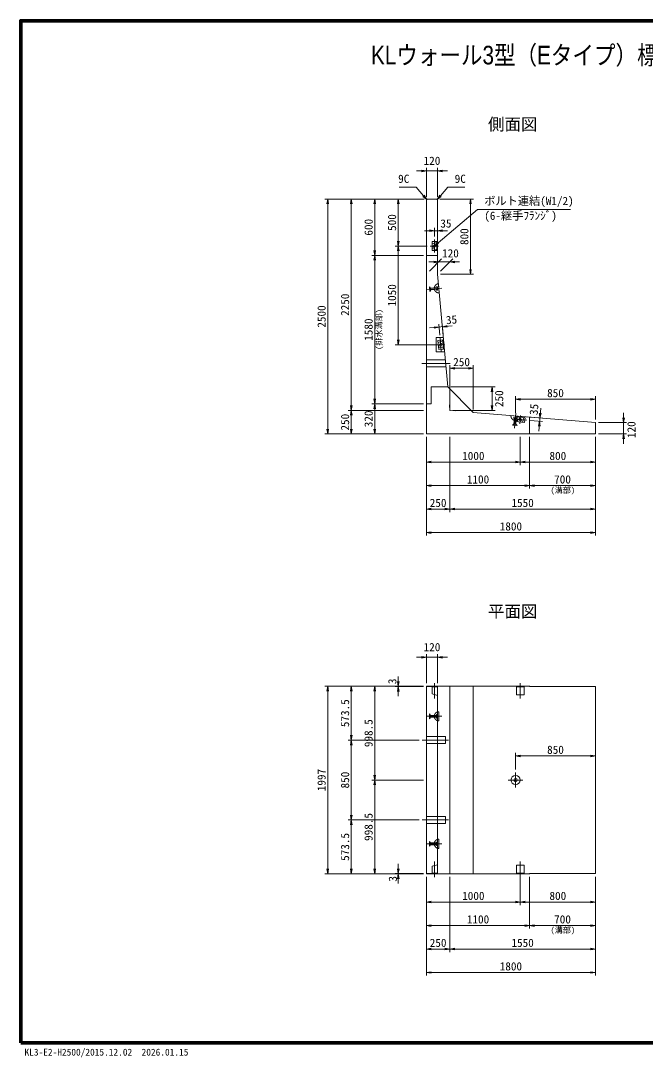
# Model space of a CAD drawing. Units: millimetres at full size, sheet at 1:40. Extents: x 124888 to 140688, y 10657 to 21690.
# Drawn here: x 124888 to 131538, y 10657 to 21690 of the extents above; entities that cross this region are included whole.
import ezdxf
from ezdxf.enums import TextEntityAlignment as Align

# ---------------------------------------------------------------- set-up
doc = ezdxf.new("R2010")
doc.units = ezdxf.units.MM
doc.header["$LTSCALE"] = 40
doc.linetypes.add('CHAIN', pattern=[18.5, 12, -1.5, 3.5, -1.5])
doc.linetypes.add('DASHED', pattern=[7.5, 6, -1.5])
for name, color, linetype, lineweight in [('01図枠', 1, 'Continuous', 70), ('中心', 6, 'CHAIN', 9), ('外形線', 7, 'Continuous', 13), ('寸法', 2, 'Continuous', 9), ('細線', 4, 'Continuous', 9), ('連結部', 4, 'Continuous', 13)]:
    doc.layers.add(name, color=color, linetype=linetype, lineweight=lineweight)
doc.layers.add('文字', color=7, linetype='Continuous')
doc.styles.add('ＭＳ ゴシック', font='')
doc.styles.add('ＭＳ Ｐゴシック', font='')
doc.styles.get('ＭＳ ゴシック').set_extended_font_data('MS Gothic')
doc.styles.get('ＭＳ Ｐゴシック').set_extended_font_data('MS PGothic')

# ---------------------------------------------------------------- blocks, each defined once
blk = doc.blocks.new('open_arrow')
at = {"color": 0, "linetype": 'Continuous', "lineweight": -2}
blk.add_lwpolyline([(7.5, 1.25), (0, 0), (7.5, -1.25)], dxfattribs=at)

msp = doc.modelspace()

# ---------------------------------------------------------------- linework, layer by layer
at = {"layer": '01図枠'}
msp.add_lwpolyline([(124887.54, 10809.99), (140687.54, 10809.99), (140687.54, 21689.99), (124887.54, 21689.99)], close=True, dxfattribs=at)
at = {"layer": '中心'}
for p, q in [((129292.06, 19223.25), (129292.06, 19360.25)), ((129247.06, 19291.75), (129337.06, 19291.75)), ((129370.39, 18844.43), (129211.03, 18830.14)), ((129314.34, 18237.73), (129403.98, 18245.77)), ((129365.28, 18173.52), (129353.05, 18309.98)), ((129462.04, 18041.75), (129157.06, 18041.75)), ((130275.32, 17438), (130138.8, 17449.45)), ((130159.57, 17512.93), (130146.2, 17353.49)), ((130203.3, 17398.88), (130210.82, 17488.57)), ((129292.06, 14474.79), (129292.06, 14639.79)), ((130207.06, 14474.79), (130207.06, 14639.79)), ((129370.51, 14285.79), (129210.51, 14285.79)), ((129162.06, 14032.29), (129442.06, 14032.29)), ((130157.06, 13686.29), (130157.06, 13528.29)), ((130236.06, 13607.29), (130078.06, 13607.29)), ((129162.06, 13182.29), (129442.06, 13182.29)), ((129370.51, 12928.79), (129210.51, 12928.79)), ((129292.06, 12739.79), (129292.06, 12574.79)), ((130207.06, 12739.79), (130207.06, 12574.79))]:
    msp.add_line(p, q, dxfattribs=at)
at = {"layer": '外形線'}
for p, q in [((129216.06, 19791.75), (129207.06, 19782.75)), ((129207.06, 19782.75), (129207.06, 17291.75)), ((129318.06, 19791.75), (129327.06, 19782.75)), ((129327.06, 19782.75), (129327.06, 18991.75)), ((129327.06, 18991.75), (129434.65, 17791.75)), ((129434.65, 17791.75), (129707.06, 17520.78)), ((129451.7, 17601.53), (129457.06, 17541.75)), ((129457.06, 17541.75), (129516.87, 17536.73)), ((129707.06, 17520.78), (131007.06, 17411.75)), ((131007.06, 17291.75), (131007.06, 17411.75)), ((129207.06, 17291.75), (131007.06, 17291.75)), ((129207.06, 14605.79), (130307.06, 14605.79)), ((129207.06, 14605.79), (129207.06, 12608.79)), ((129327.06, 14605.79), (129327.06, 12608.79)), ((130310.06, 14602.79), (130307.06, 14605.79)), ((130310.06, 14602.79), (131007.06, 14602.79)), ((131007.06, 12611.79), (131007.06, 14602.79)), ((129207.06, 12608.79), (130307.06, 12608.79)), ((130307.06, 12608.79), (130310.06, 12611.79)), ((130310.06, 12611.79), (131007.06, 12611.79))]:
    msp.add_line(p, q, dxfattribs=at)
at = {"layer": '寸法'}
for p, q in [((129103.06, 20091.75), (129431.06, 20091.75)), ((129207.06, 19814.75), (129207.06, 20123.75)), ((129327.06, 19814.75), (129327.06, 20123.75)), ((129184.06, 19791.75), (128125.06, 19791.75)), ((128157.06, 17291.75), (128157.06, 19791.75)), ((129184.06, 19791.75), (128375.06, 19791.75)), ((128407.06, 17541.75), (128407.06, 19791.75)), ((129184.06, 19791.75), (128625.06, 19791.75)), ((128657.06, 19791.75), (128657.06, 19191.75)), ((129184.06, 19791.75), (128875.06, 19791.75)), ((128907.06, 19791.75), (128907.06, 19291.75)), ((129350.06, 19791.75), (129709.06, 19791.75)), ((129677.06, 18991.75), (129677.06, 19791.75)), ((129431.06, 19453.95), (129188.06, 19453.95)), ((129292.06, 19392.25), (129292.06, 19485.95)), ((129327.06, 19323.75), (129327.06, 19485.95)), ((129215.06, 19291.75), (128875.06, 19291.75)), ((129215.06, 19291.75), (128875.06, 19291.75)), ((128907.06, 19291.75), (128907.06, 18241.75)), ((129175.06, 19191.75), (128625.06, 19191.75)), ((129175.06, 19191.75), (128625.06, 19191.75)), ((128657.06, 19191.75), (128657.06, 17611.75)), ((129561.18, 19121.87), (129233.18, 19121.87)), ((129239.06, 19023.75), (129369.18, 19153.87)), ((129359.06, 19023.75), (129489.18, 19153.87)), ((129359.06, 18991.75), (129709.06, 18991.75)), ((129480.78, 18441.88), (129238.75, 18420.18)), ((129350.19, 18341.85), (129339.48, 18461.34)), ((129384.72, 18348.62), (129374.34, 18464.46)), ((129327.16, 18241.75), (128875.06, 18241.75)), ((129457.06, 17573.75), (129457.06, 18022.95)), ((129707.06, 17990.95), (129457.06, 17990.95)), ((129707.06, 17552.78), (129707.06, 18022.95)), ((129466.65, 17791.75), (129938.36, 17791.75)), ((129906.36, 17791.75), (129906.36, 17541.75)), ((130157.06, 17515.04), (130157.06, 17692.87)), ((131007.06, 17660.87), (130157.06, 17660.87)), ((131007.06, 17443.75), (131007.06, 17692.87)), ((129175.06, 17611.75), (128625.06, 17611.75)), ((129175.06, 17611.75), (128625.06, 17611.75)), ((128657.06, 17291.75), (128657.06, 17611.75)), ((130425.02, 17564.93), (130404.71, 17322.78)), ((129175.06, 17541.75), (128375.06, 17541.75)), ((129175.06, 17541.75), (128375.06, 17541.75)), ((128407.06, 17291.75), (128407.06, 17541.75)), ((129489.06, 17541.75), (129938.36, 17541.75)), ((130281.74, 17472.58), (130448.22, 17458.62)), ((130307.21, 17435.32), (130445.29, 17423.74)), ((131307.06, 17187.75), (131307.06, 17515.75)), ((131039.06, 17411.75), (131339.06, 17411.75)), ((129175.06, 17291.75), (128125.06, 17291.75)), ((129175.06, 17291.75), (128375.06, 17291.75)), ((129175.06, 17291.75), (128625.06, 17291.75)), ((129207.06, 17259.75), (129207.06, 16209.75)), ((129207.06, 17259.75), (129207.06, 16459.75)), ((129207.06, 17259.75), (129207.06, 16709.75)), ((129207.06, 17259.75), (129207.06, 16959.75)), ((129457.06, 17259.75), (129457.06, 16459.75)), ((129457.06, 17259.75), (129457.06, 16459.75)), ((130207.06, 17259.75), (130207.06, 16959.75)), ((130207.06, 17259.75), (130207.06, 16959.75)), ((130307.06, 17259.75), (130307.06, 16709.75)), ((130307.06, 17259.75), (130307.06, 16709.75)), ((131007.06, 17259.75), (131007.06, 16209.75)), ((131007.06, 17259.75), (131007.06, 16459.75)), ((131007.06, 17259.75), (131007.06, 16959.75)), ((131007.06, 17259.75), (131007.06, 16709.75)), ((131039.06, 17291.75), (131339.06, 17291.75)), ((129207.06, 16991.75), (130207.06, 16991.75)), ((131007.06, 16991.75), (130207.06, 16991.75)), ((130307.06, 16741.75), (129207.06, 16741.75)), ((131007.06, 16741.75), (130307.06, 16741.75)), ((129207.06, 16491.75), (129457.06, 16491.75)), ((129457.06, 16491.75), (131007.06, 16491.75)), ((129207.06, 16241.75), (131007.06, 16241.75)), ((129103.06, 14914.79), (129431.06, 14914.79)), ((129207.06, 14637.79), (129207.06, 14946.79)), ((129327.06, 14637.79), (129327.06, 14946.79)), ((128907.06, 14709.79), (128907.06, 14498.79)), ((129175.06, 14605.79), (128125.06, 14605.79)), ((128157.06, 14605.79), (128157.06, 12608.79)), ((129175.06, 14605.79), (128375.06, 14605.79)), ((128407.06, 14605.79), (128407.06, 14032.29)), ((129175.06, 14605.79), (128625.06, 14605.79)), ((128657.06, 14605.79), (128657.06, 13607.29)), ((129175.06, 14605.79), (128875.06, 14605.79)), ((129175.06, 14602.79), (128875.06, 14602.79)), ((129130.06, 14032.29), (128375.06, 14032.29)), ((129130.06, 14032.29), (128375.06, 14032.29)), ((128407.06, 14032.29), (128407.06, 13182.29)), ((130157.06, 13718.29), (130157.06, 13896.12)), ((131007.06, 13864.12), (130157.06, 13864.12)), ((131007.06, 13647), (131007.06, 13896.12)), ((129176.06, 13607.29), (128625.06, 13607.29)), ((129176.06, 13607.29), (128625.06, 13607.29)), ((128657.06, 13607.29), (128657.06, 12608.79)), ((129130.06, 13182.29), (128375.06, 13182.29)), ((129130.06, 13182.29), (128375.06, 13182.29)), ((128407.06, 13182.29), (128407.06, 12608.79)), ((128907.06, 12504.79), (128907.06, 12715.79)), ((129175.06, 12608.79), (128125.06, 12608.79)), ((129175.06, 12608.79), (128375.06, 12608.79)), ((129175.06, 12608.79), (128625.06, 12608.79)), ((129175.06, 12611.79), (128875.06, 12611.79)), ((129175.06, 12608.79), (128875.06, 12608.79)), ((129207.06, 12576.79), (129207.06, 11526.79)), ((129207.06, 12576.79), (129207.06, 11776.79)), ((129207.06, 12576.79), (129207.06, 12026.79)), ((129207.06, 12576.79), (129207.06, 12276.79)), ((129457.06, 12576.79), (129457.06, 11776.79)), ((129457.06, 12576.79), (129457.06, 11776.79)), ((130207.06, 12576.79), (130207.06, 12276.79)), ((130207.06, 12576.79), (130207.06, 12276.79)), ((130307.06, 12576.79), (130307.06, 12026.79)), ((130307.06, 12576.79), (130307.06, 12026.79)), ((131007.06, 12576.79), (131007.06, 11526.79)), ((131007.06, 12576.79), (131007.06, 11776.79)), ((131007.06, 12576.79), (131007.06, 12276.79)), ((131007.06, 12576.79), (131007.06, 12026.79)), ((129207.06, 12308.79), (130207.06, 12308.79)), ((131007.06, 12308.79), (130207.06, 12308.79)), ((130307.06, 12058.79), (129207.06, 12058.79)), ((131007.06, 12058.79), (130307.06, 12058.79)), ((129207.06, 11808.79), (129457.06, 11808.79)), ((129457.06, 11808.79), (131007.06, 11808.79)), ((129207.06, 11558.79), (131007.06, 11558.79))]:
    msp.add_line(p, q, dxfattribs=at)
at = {"layer": '寸法', "color": 3, "linetype": 'DASHED'}
for p, q in [((129336.13, 18890.6), (129344.89, 18792.89)), ((129243.14, 18807.94), (129238.67, 18857.77)), ((129238.67, 18857.77), (129251.63, 18843.87)), ((129253.42, 18823.93), (129243.14, 18807.94)), ((129312.72, 18849.35), (129251.63, 18843.87)), ((129251.63, 18843.87), (129253.42, 18823.93)), ((129314.51, 18829.4), (129253.42, 18823.93)), ((129312.01, 18857.27), (129323.96, 18858.34)), ((129315.23, 18821.41), (129312.01, 18857.27)), ((129327.18, 18822.48), (129315.23, 18821.41)), ((129323.96, 18858.34), (129327.18, 18822.48)), ((130108.18, 17487.14), (130205.94, 17478.94)), ((130136.87, 17457.64), (130137.87, 17469.6)), ((130172.74, 17454.63), (130136.87, 17457.64)), ((130137.87, 17469.6), (130173.75, 17466.59)), ((130144.79, 17456.97), (130139.66, 17395.85)), ((130164.75, 17455.3), (130159.62, 17394.18)), ((130173.75, 17466.59), (130172.74, 17454.63)), ((130123.74, 17385.48), (130139.66, 17395.85)), ((130173.59, 17381.3), (130123.74, 17385.48)), ((130139.66, 17395.85), (130159.62, 17394.18)), ((130159.62, 17394.18), (130173.59, 17381.3)), ((129240.51, 14260.81), (129240.51, 14310.84)), ((129240.51, 14310.84), (129252.18, 14295.84)), ((129252.18, 14275.81), (129240.51, 14260.81)), ((129313.51, 14295.84), (129252.18, 14295.84)), ((129252.18, 14295.84), (129252.18, 14275.81)), ((129313.51, 14275.81), (129252.18, 14275.81)), ((129313.51, 14267.79), (129313.51, 14303.79)), ((129313.51, 14303.79), (129325.51, 14303.79)), ((129325.51, 14267.79), (129313.51, 14267.79)), ((129325.51, 14303.79), (129325.51, 14267.79)), ((129340.51, 14334.84), (129340.51, 14236.74)), ((129240.51, 12903.81), (129240.51, 12953.84)), ((129240.51, 12953.84), (129252.18, 12938.84)), ((129252.18, 12918.81), (129240.51, 12903.81)), ((129313.51, 12938.84), (129252.18, 12938.84)), ((129252.18, 12938.84), (129252.18, 12918.81)), ((129313.51, 12918.81), (129252.18, 12918.81)), ((129313.51, 12910.79), (129313.51, 12946.79)), ((129313.51, 12946.79), (129325.51, 12946.79)), ((129325.51, 12910.79), (129313.51, 12910.79)), ((129325.51, 12946.79), (129325.51, 12910.79)), ((129340.51, 12977.84), (129340.51, 12879.74))]:
    msp.add_line(p, q, dxfattribs=at)
at = {"layer": '寸法'}
for points in [[(129211.54, 19787.23), (129177.36, 19826.42), (129097.59, 19917.89), (128915.84, 19917.89)], [(129322.59, 19787.23), (129356.76, 19826.42), (129436.54, 19917.89), (129618.28, 19917.89)], [(129292.06, 19291.75), (129331.69, 19325.42), (129751.47, 19682.08), (130742.07, 19682.08)]]:
    msp.add_lwpolyline(points, dxfattribs=at)
at = {"layer": '寸法', "color": 3}
msp.add_circle((130157.06, 13607.29), 18, dxfattribs=at)
at = {"layer": '寸法', "color": 3, "linetype": 'DASHED'}
for centre, start, end in [((129340.51, 18841.75), 95.12316, 275.12316), ((130157.06, 17483.04), 175.20577, 355.20577), ((129340.51, 14285.79), 90, 270), ((129340.51, 12928.79), 90, 270)]:
    msp.add_arc(centre, 49.05, start, end, dxfattribs=at)
at = {"layer": '細線'}
for p, q in [((129267.06, 19243.25), (129267.06, 19340.25)), ((129267.06, 19340.25), (129317.06, 19340.25)), ((129317.06, 19243.25), (129317.06, 19340.25)), ((129267.06, 19243.25), (129317.06, 19243.25)), ((129292.06, 19303.06), (129280.75, 19291.75)), ((129303.38, 19291.75), (129292.06, 19280.44)), ((129207.06, 19191.75), (129327.06, 19191.75)), ((129312.13, 18316.75), (129387.58, 18316.75)), ((129312.13, 18166.75), (129312.13, 18316.75)), ((129329.93, 18287.82), (129379.73, 18292.29)), ((129338.59, 18191.21), (129329.93, 18287.82)), ((129358.15, 18253.02), (129347.89, 18240.74)), ((129370.43, 18242.76), (129360.17, 18230.48)), ((129388.39, 18195.68), (129379.73, 18292.29)), ((129312.13, 18166.75), (129401.03, 18166.75)), ((129338.59, 18191.21), (129388.39, 18195.68)), ((129257.06, 17791.75), (129257.06, 17611.75)), ((129434.65, 17791.75), (129257.06, 17791.75)), ((129207.06, 17611.75), (129257.06, 17611.75)), ((130156.64, 17422.86), (130160.82, 17472.69)), ((130257.48, 17464.58), (130160.82, 17472.69)), ((130195.79, 17444.67), (130206.12, 17432.45)), ((130208.01, 17455), (130218.34, 17442.78)), ((130253.3, 17414.76), (130257.48, 17464.58)), ((130307.06, 17291.75), (130307.06, 17470.46)), ((130253.3, 17414.76), (130156.64, 17422.86)), ((129457.06, 14605.79), (129457.06, 12608.79)), ((129707.06, 14605.79), (129707.06, 12608.79)), ((130247.06, 14599.79), (130167.06, 14599.79)), ((130167.06, 14514.79), (130167.06, 14599.79)), ((130247.06, 14514.79), (130247.06, 14599.79)), ((130247.06, 14514.79), (130167.06, 14514.79)), ((130247.06, 12699.79), (130167.06, 12699.79)), ((130167.06, 12699.79), (130167.06, 12614.79)), ((130247.06, 12699.79), (130247.06, 12614.79)), ((130247.06, 12614.79), (130167.06, 12614.79))]:
    msp.add_line(p, q, dxfattribs=at)
at = {"layer": '細線', "linetype": 'DASHED'}
for p, q in [((129327.06, 19331.75), (129267.06, 19316.75)), ((129327.06, 19251.75), (129327.06, 19331.75)), ((129267.06, 19266.75), (129327.06, 19251.75)), ((129390.45, 18284.71), (129332.03, 18264.42)), ((129336.5, 18214.62), (129397.6, 18205.03)), ((129397.6, 18205.03), (129390.45, 18284.71)), ((129408.87, 18079.25), (129207.06, 18079.25)), ((129415.6, 18004.25), (129207.06, 18004.25)), ((130170.13, 17481.94), (130180.06, 17420.9)), ((130249.85, 17475.26), (130170.13, 17481.94)), ((130229.89, 17416.72), (130249.85, 17475.26)), ((129207.06, 14602.79), (129327.06, 14602.79)), ((129267.06, 14599.79), (129267.06, 14523.79)), ((129267.06, 14599.79), (129327.06, 14599.79)), ((129327.06, 14599.79), (129327.06, 14508.79)), ((129267.06, 14523.79), (129327.06, 14508.79)), ((129267.06, 12690.79), (129327.06, 12705.79)), ((129267.06, 12614.79), (129267.06, 12690.79)), ((129327.06, 12614.79), (129327.06, 12705.79)), ((129207.06, 12611.79), (129327.06, 12611.79)), ((129267.06, 12614.79), (129327.06, 12614.79))]:
    msp.add_line(p, q, dxfattribs=at)
for points in [[(129207.06, 13994.79), (129412.23, 13994.79), (129412.23, 14069.79), (129207.06, 14069.79)], [(129207.06, 13219.79), (129412.23, 13219.79), (129412.23, 13144.79), (129207.06, 13144.79)]]:
    msp.add_lwpolyline(points, close=True, dxfattribs=at)
at = {"layer": '細線'}
for centre, start, end in [((129286.41, 19286.09), 135, 315), ((129297.72, 19297.41), 315, 135), ((129354.03, 18235.61), 140.12316, 320.12316), ((129364.29, 18247.89), 320.12316, 140.12316), ((130201.9, 17449.83), 40.20577, 220.20577), ((130212.23, 17437.61), 220.20577, 40.20577)]:
    msp.add_arc(centre, 8, start, end, dxfattribs=at)
at = {"layer": '連結部', "color": 7}
msp.add_line((129216.06, 19791.75), (129318.06, 19791.75), dxfattribs=at)
at = {"layer": '連結部', "color": 3}
msp.add_circle((130157.06, 13607.29), 49, dxfattribs=at)

# ---------------------------------------------------------------- block references
at = {"layer": '寸法', "xscale": 6.93, "yscale": 6.93}
for p, rotation in [((129207.06, 20091.75), 180), ((128157.06, 19791.75), 270), ((128407.06, 19791.75), 270), ((128657.06, 19791.75), 270), ((128907.06, 19791.75), 270), ((129211.54, 19787.23), 131.1), ((129322.59, 19787.23), 48.9), ((129677.06, 19791.75), 270), ((129292.06, 19453.95), 180), ((128907.06, 19291.75), 90), ((129292.06, 19291.75), 40.4), ((128657.06, 19191.75), 90), ((128907.06, 19291.75), 270), ((128657.06, 19191.75), 270), ((129337.18, 19121.87), 180), ((129677.06, 18991.75), 90), ((129342.33, 18429.46), 185.1), ((129377.19, 18432.59), 5.1), ((128907.06, 18241.75), 90), ((129707.06, 17990.95), 180), ((129906.36, 17791.75), 270), ((128657.06, 17611.75), 90), ((131007.06, 17660.87), 180), ((128407.06, 17541.75), 90), ((128657.06, 17611.75), 270), ((129906.36, 17541.75), 90), ((128407.06, 17541.75), 270), ((130416.33, 17461.29), 85.2), ((131307.06, 17411.75), 90), ((128157.06, 17291.75), 90), ((128407.06, 17291.75), 90), ((128657.06, 17291.75), 90), ((130413.4, 17426.42), 265.2), ((131307.06, 17291.75), 270), ((130207.06, 16991.75), 180), ((131007.06, 16991.75), 180), ((130307.06, 16741.75), 180), ((131007.06, 16741.75), 180), ((129457.06, 16491.75), 180), ((131007.06, 16491.75), 180), ((131007.06, 16241.75), 180), ((129207.06, 14914.79), 180), ((128157.06, 14605.79), 270), ((128407.06, 14605.79), 270), ((128657.06, 14605.79), 270), ((128907.06, 14605.79), 90), ((128907.06, 14602.79), 270), ((128407.06, 14032.29), 90), ((128407.06, 14032.29), 270), ((131007.06, 13864.12), 180), ((128657.06, 13607.29), 90), ((128657.06, 13607.29), 270), ((128407.06, 13182.29), 90), ((128407.06, 13182.29), 270), ((128157.06, 12608.79), 90), ((128407.06, 12608.79), 90), ((128657.06, 12608.79), 90), ((128907.06, 12611.79), 90), ((128907.06, 12608.79), 270), ((130207.06, 12308.79), 180), ((131007.06, 12308.79), 180), ((130307.06, 12058.79), 180), ((131007.06, 12058.79), 180), ((129457.06, 11808.79), 180), ((131007.06, 11808.79), 180), ((131007.06, 11558.79), 180)]:
    msp.add_blockref('open_arrow', p, dxfattribs=dict(at, rotation=rotation))
for p in [(129327.06, 20091.75), (129327.06, 19453.95), (129457.18, 19121.87), (129457.06, 17990.95), (130157.06, 17660.87), (129207.06, 16991.75), (130207.06, 16991.75), (129207.06, 16741.75), (130307.06, 16741.75), (129207.06, 16491.75), (129457.06, 16491.75), (129207.06, 16241.75), (129327.06, 14914.79), (130157.06, 13864.12), (129207.06, 12308.79), (130207.06, 12308.79), (129207.06, 12058.79), (130307.06, 12058.79), (129207.06, 11808.79), (129457.06, 11808.79), (129207.06, 11558.79)]:
    msp.add_blockref('open_arrow', p, dxfattribs=at)

# ---------------------------------------------------------------- texts
at = {"layer": '寸法', "style": 'ＭＳ ゴシック'}
for s, p in [('120', (129267.06, 20199.75)), ('35', (129415.56, 19531.89)), ('120', (129463.42, 19214.51)), ('250', (129582.06, 18056.95)), ('850', (130582.06, 17726.87)), ('1000', (129707.06, 17057.75)), ('800', (130607.06, 17057.75)), ('1100', (129757.06, 16807.75)), ('700', (130657.06, 16807.75)), ('250', (129332.06, 16557.75)), ('1550', (130232.06, 16557.75)), ('1800', (130107.06, 16307.75)), ('120', (129267.06, 15022.79)), ('850', (130582.06, 13930.12)), ('1000', (129707.06, 12374.79)), ('800', (130607.06, 12374.79)), ('1100', (129757.06, 12124.79)), ('700', (130657.06, 12124.79)), ('250', (129332.06, 11874.79)), ('1550', (130232.06, 11874.79)), ('1800', (130107.06, 11624.79))]:
    msp.add_text(s, height=87.35, dxfattribs=at).set_placement(p, align=Align.MIDDLE_CENTER)
msp.add_text('9C', height=87.35, dxfattribs=at).set_placement((129025.59, 19937.89), align=Align.BOTTOM_RIGHT)
for s, p in [('9C', (129508.54, 19937.89)), ('ボルト連結(W1/2)', (129823.47, 19702.08))]:
    msp.add_text(s, height=87.35, dxfattribs=at).set_placement(p, align=Align.BOTTOM_LEFT)
at = {"layer": '寸法', "color": 3, "style": 'ＭＳ ゴシック'}
msp.add_text('(6-継手ﾌﾗﾝｼﾞ)', height=87.35, dxfattribs=at).set_placement((129823.47, 19658.47), align=Align.TOP_LEFT)
at = {"layer": '寸法', "style": 'ＭＳ ゴシック'}
for s, rotation, p in [('600', 90, (128591.06, 19491.75)), ('500', 90, (128841.06, 19541.75)), ('800', 90, (129611.06, 19391.75)), ('1050', 90, (128841.06, 18766.75)), ('2250', 90, (128341.06, 18666.75)), ('2500', 90, (128091.06, 18541.75)), ('35', 5.123, (129474.89, 18507.34)), ('1580', 90, (128591.06, 18401.75)), ('250', 90, (129981.96, 17666.75)), ('35', 85.206, (130352.7, 17552.64)), ('250', 90, (128341.06, 17416.75)), ('320', 90, (128591.06, 17451.75)), ('120', 90, (131390.5, 17337.35)), ('3', 90, (128844.25, 14658.23)), ('573.5', 90, (128341.06, 14319.04)), ('998.5', 90, (128591.06, 14106.54)), ('1997', 90, (128091.06, 13607.29)), ('850', 90, (128341.06, 13607.29)), ('998.5', 90, (128591.06, 13108.04)), ('573.5', 90, (128341.06, 12895.54)), ('3', 90, (128849.53, 12556.34))]:
    msp.add_text(s, height=87.35, rotation=rotation, dxfattribs=at).set_placement(p, align=Align.MIDDLE_CENTER)
at = {"layer": '寸法', "color": 3, "style": 'ＭＳ ゴシック'}
msp.add_text('(排水溝部)', height=61.71, rotation=90, dxfattribs=at).set_placement((128751.7, 18186.59), align=Align.BOTTOM_LEFT)
for p in [(130529.65, 16644.18), (130529.65, 11961.21)]:
    msp.add_text('(溝部)', height=61.71, dxfattribs=at).set_placement(p, align=Align.BOTTOM_LEFT)
at = {"layer": '文字', "style": 'ＭＳ Ｐゴシック', "width": 0.85}
msp.add_text(' KLウォール3型（Eタイプ）標準部構造図\u3000\u3000\u3000\u3000\u3000\u3000\u3000\u3000\u3000\u3000\u3000\u3000\u3000\u3000 \u3000\u3000\u3000\u3000', height=197.9, dxfattribs=at).set_placement((132787.54, 21165.77), align=Align.BOTTOM_CENTER)
at = {"layer": '文字', "style": 'ＭＳ Ｐゴシック'}
for s, p in [(' 側面図 ', (130126.43, 20485.14)), (' 平面図 ', (130126.43, 15299.17))]:
    msp.add_text(s, height=128.7, dxfattribs=at).set_placement(p, align=Align.BOTTOM_CENTER)
at = {"layer": '文字', "style": 'ＭＳ ゴシック'}
msp.add_text('KL3-E2-H2500/2015.12.02  2026.01.15', height=73.31, dxfattribs=at).set_placement((124927.74, 10652.54), align=Align.BOTTOM_LEFT)

doc.saveas('drawing.dxf')
